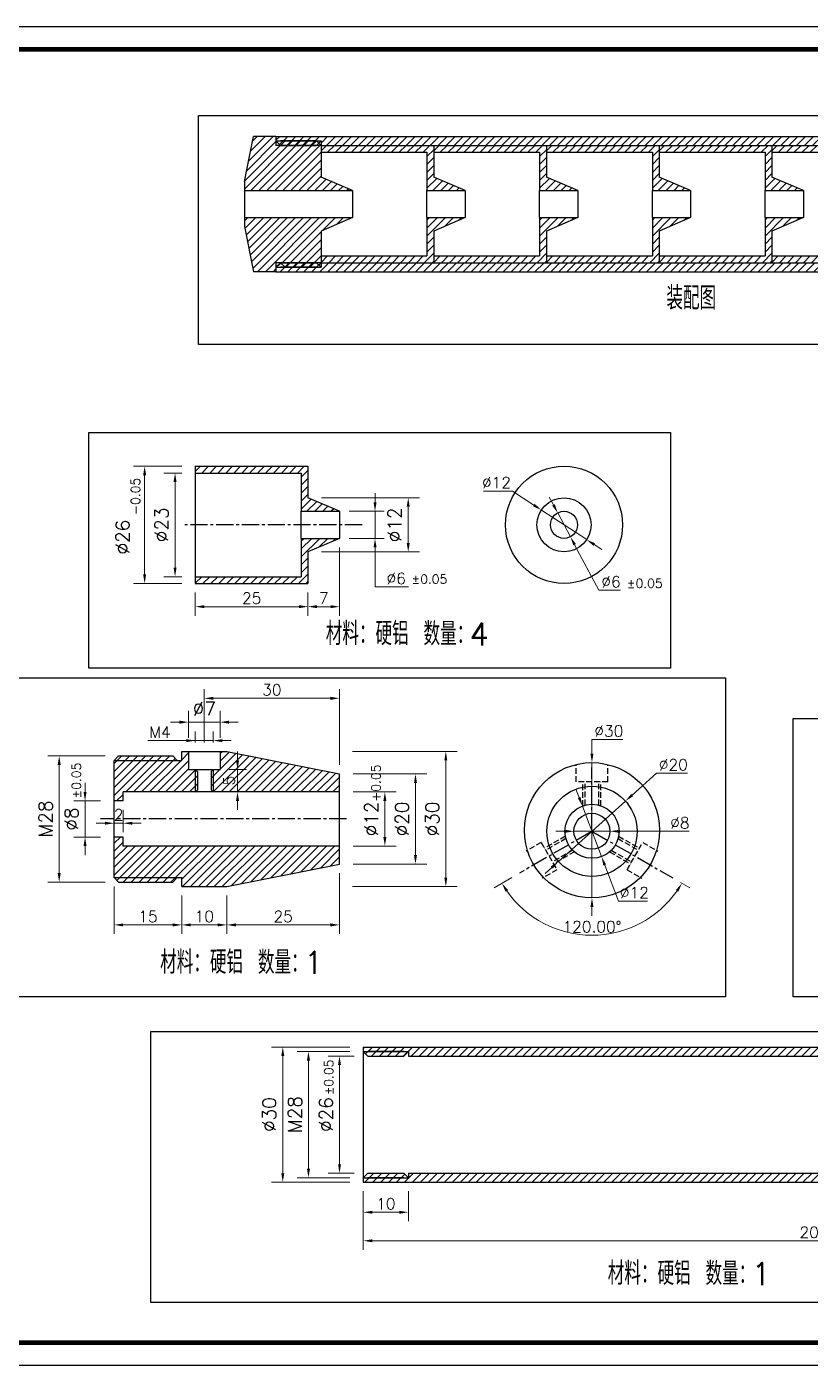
# Model space of a CAD drawing. Header units: millimetres. Extents: x 6728 to 8819, y -1283 to 914.
# Drawn here: x 8019.5 to 8193.4, y -505.6 to -208.6 of the extents above; entities that cross this region are included whole.
import ezdxf

# ---------------------------------------------------------------- set-up
doc = ezdxf.new("R2010")
doc.units = ezdxf.units.MM
doc.header["$LTSCALE"] = 1000
for name, pattern in [('CENTER2', [28.575, 19.05, -3.175, 3.175, -3.175]), ('DASH', [0.35, 0.25, -0.1]), ('DASHDOTX3', [508, 254, -127, 0, -127])]:
    doc.linetypes.add(name, pattern=pattern)
for name, color, linetype in [('PUB_TEXT', 7, 'Continuous'), ('PUB_TITLE', 7, 'Continuous'), ('中线', 1, 'DASHDOTX3')]:
    doc.layers.add(name, color=color, linetype=linetype)
doc.styles.get("Standard").update_dxf_attribs({"font": 'txt.shx', "bigfont": 'gbcbig.shx'})
doc.styles.add('样式 1', font='txt.shx', dxfattribs={"height": 5.5, "bigfont": 'gbcbig.shx'})
doc.dimstyles.new('DIMN1', dxfattribs={"dimscale": 0.01, "dimtxt": 300, "dimasz": 200, "dimexe": 250, "dimexo": 300, "dimgap": 150, "dimtad": 1, "dimtoh": 1, "dimdsep": 46, "dimtxsty": 'Standard', "dimcen": 2.5, "dimclrd": 256, "dimclre": 256, "dimazin": 0, "dimtfac": 1, "dimtix": 1, "dimtmove": 1, "dimatfit": 0, "dimfxl": 0, "dimtolj": 1, "dimlwd": 9, "dimlwe": 9, "dimarcsym": 0})
doc.dimstyles.new('ISO-25', dxfattribs={"dimtxt": 2.5, "dimasz": 2, "dimexe": 2, "dimexo": 2, "dimtad": 1, "dimtoh": 1, "dimdsep": 46, "dimtxsty": 'Standard', "dimcen": 2.5, "dimclrd": 256, "dimclre": 256, "dimazin": 0, "dimtfac": 1, "dimtix": 1, "dimtmove": 1, "dimatfit": 0, "dimfxl": 0, "dimtolj": 1, "dimlwd": 9, "dimlwe": 9, "dimarcsym": 0})
pattern_1 = [(45, (0, 0), (-0.88388348, 0.88388348), [])]

# ---------------------------------------------------------------- blocks, each defined once
blk = doc.blocks.new('*D693')
at = {"lineweight": 9}
for p, q in [((8032.48, -378.39), (8032.48, -376.39)), ((8035.93, -380.39), (8029.98, -380.39)), ((8032.48, -388.39), (8032.48, -380.39)), ((8035.93, -388.39), (8029.98, -388.39)), ((8032.48, -390.39), (8032.48, -392.39))]:
    blk.add_line(p, q, dxfattribs=at)
for points in [[(8032.14, -378.39), (8032.81, -378.39), (8032.48, -380.39)], [(8032.14, -390.39), (8032.81, -390.39), (8032.48, -388.39)]]:
    blk.add_solid(points)
at = {"layer": 'Defpoints', "color": 0}
for p in [(8032.48, -380.39), (8038.93, -380.39), (8038.93, -388.39)]:
    blk.add_point(p, dxfattribs=at)
at = {"color": 0, "insert": (8029.48, -384.39), "char_height": 3, "attachment_point": 5, "rotation": 90}
blk.add_mtext('\\A1;%%c8', dxfattribs=at)
blk = doc.blocks.new('*D694')
at = {"lineweight": 9}
for p, q in [((8091.93, -378.39), (8101.5, -378.39)), ((8099, -388.39), (8099, -380.39)), ((8091.93, -390.39), (8101.5, -390.39))]:
    blk.add_line(p, q, dxfattribs=at)
for points in [[(8098.66, -380.39), (8099.33, -380.39), (8099, -378.39)], [(8098.66, -388.39), (8099.33, -388.39), (8099, -390.39)]]:
    blk.add_solid(points)
at = {"layer": 'Defpoints', "color": 0}
for p in [(8088.93, -378.39), (8099, -378.39), (8088.93, -390.39)]:
    blk.add_point(p, dxfattribs=at)
at = {"color": 0, "insert": (8096, -384.39), "char_height": 3, "attachment_point": 5, "rotation": 90}
blk.add_mtext('\\A1;%%c12', dxfattribs=at)
blk = doc.blocks.new('*D695')
at = {"lineweight": 9}
for p, q in [((8055.43, -366.39), (8055.43, -360.4)), ((8062.43, -366.39), (8062.43, -360.4)), ((8053.43, -362.9), (8051.43, -362.9)), ((8055.43, -362.9), (8062.43, -362.9)), ((8064.43, -362.9), (8066.43, -362.9))]:
    blk.add_line(p, q, dxfattribs=at)
for points in [[(8053.43, -362.57), (8053.43, -363.24), (8055.43, -362.9)], [(8064.43, -362.57), (8064.43, -363.24), (8062.43, -362.9)]]:
    blk.add_solid(points)
at = {"layer": 'Defpoints', "color": 0}
for p in [(8062.43, -362.9), (8055.43, -369.39), (8062.43, -369.39)]:
    blk.add_point(p, dxfattribs=at)
at = {"color": 0, "insert": (8058.93, -359.9), "char_height": 3, "attachment_point": 5}
blk.add_mtext('\\A1;%%c7', dxfattribs=at)
blk = doc.blocks.new('*D699')
at = {"lineweight": 9}
for p, q in [((8091.82, -369.39), (8115.02, -369.39)), ((8112.52, -397.39), (8112.52, -371.39)), ((8091.82, -399.39), (8115.02, -399.39))]:
    blk.add_line(p, q, dxfattribs=at)
for points in [[(8112.19, -371.39), (8112.85, -371.39), (8112.52, -369.39)], [(8112.19, -397.39), (8112.85, -397.39), (8112.52, -399.39)]]:
    blk.add_solid(points)
at = {"layer": 'Defpoints', "color": 0}
for p in [(8088.82, -369.39), (8112.52, -369.39), (8088.82, -399.39)]:
    blk.add_point(p, dxfattribs=at)
at = {"color": 0, "insert": (8109.52, -384.39), "char_height": 3, "attachment_point": 5, "rotation": 90}
blk.add_mtext('\\A1;%%c30', dxfattribs=at)
blk = doc.blocks.new('*D700')
at = {"lineweight": 9}
for p, q in [((8036.93, -370.39), (8024.24, -370.39)), ((8026.74, -396.39), (8026.74, -372.39)), ((8036.93, -398.39), (8024.24, -398.39))]:
    blk.add_line(p, q, dxfattribs=at)
for points in [[(8026.4, -372.39), (8027.07, -372.39), (8026.74, -370.39)], [(8026.4, -396.39), (8027.07, -396.39), (8026.74, -398.39)]]:
    blk.add_solid(points)
at = {"layer": 'Defpoints', "color": 0}
for p in [(8026.74, -370.39), (8039.93, -370.39), (8039.93, -398.39)]:
    blk.add_point(p, dxfattribs=at)
at = {"color": 0, "insert": (8023.74, -384.39), "char_height": 3, "attachment_point": 5, "rotation": 90}
blk.add_mtext('\\A1;M28', dxfattribs=at)
blk = doc.blocks.new('*D701')
at = {"lineweight": 9}
for p, q in [((8091.93, -374.39), (8108.29, -374.39)), ((8105.79, -392.39), (8105.79, -376.39)), ((8091.93, -394.39), (8108.29, -394.39))]:
    blk.add_line(p, q, dxfattribs=at)
for points in [[(8105.45, -376.39), (8106.12, -376.39), (8105.79, -374.39)], [(8105.45, -392.39), (8106.12, -392.39), (8105.79, -394.39)]]:
    blk.add_solid(points)
at = {"layer": 'Defpoints', "color": 0}
for p in [(8088.93, -374.39), (8105.79, -374.39), (8088.93, -394.39)]:
    blk.add_point(p, dxfattribs=at)
at = {"color": 0, "insert": (8102.79, -384.39), "char_height": 3, "attachment_point": 5, "rotation": 90}
blk.add_mtext('\\A1;%%c20', dxfattribs=at)
blk = doc.blocks.new('*D704')
at = {"lineweight": 9}
for p, q in [((8091.21, -434.99), (8073.84, -434.99)), ((8076.34, -462.99), (8076.34, -436.99)), ((8091.21, -464.99), (8073.84, -464.99))]:
    blk.add_line(p, q, dxfattribs=at)
for points in [[(8076.01, -436.99), (8076.68, -436.99), (8076.34, -434.99)], [(8076.01, -462.99), (8076.68, -462.99), (8076.34, -464.99)]]:
    blk.add_solid(points)
at = {"layer": 'Defpoints', "color": 0}
for p in [(8076.34, -434.99), (8094.21, -434.99), (8094.21, -464.99)]:
    blk.add_point(p, dxfattribs=at)
at = {"color": 0, "insert": (8073.34, -449.99), "char_height": 3, "attachment_point": 5, "rotation": 90}
blk.add_mtext('\\A1;%%c30', dxfattribs=at)
blk = doc.blocks.new('*D705')
at = {"lineweight": 9}
for p, q in [((8091.21, -435.99), (8079.55, -435.99)), ((8082.05, -461.99), (8082.05, -437.99)), ((8091.21, -463.99), (8079.55, -463.99))]:
    blk.add_line(p, q, dxfattribs=at)
for points in [[(8081.71, -437.99), (8082.38, -437.99), (8082.05, -435.99)], [(8081.71, -461.99), (8082.38, -461.99), (8082.05, -463.99)]]:
    blk.add_solid(points)
at = {"layer": 'Defpoints', "color": 0}
for p in [(8082.05, -435.99), (8094.21, -435.99), (8094.21, -463.99)]:
    blk.add_point(p, dxfattribs=at)
at = {"color": 0, "insert": (8079.05, -449.99), "char_height": 3, "attachment_point": 5, "rotation": 90}
blk.add_mtext('\\A1;M28', dxfattribs=at)
blk = doc.blocks.new('*D706')
at = {"lineweight": 9}
for p, q in [((8092.21, -436.99), (8086.43, -436.99)), ((8088.93, -460.99), (8088.93, -438.99)), ((8092.21, -462.99), (8086.43, -462.99))]:
    blk.add_line(p, q, dxfattribs=at)
for points in [[(8088.6, -438.99), (8089.27, -438.99), (8088.93, -436.99)], [(8088.6, -460.99), (8089.27, -460.99), (8088.93, -462.99)]]:
    blk.add_solid(points)
at = {"layer": 'Defpoints', "color": 0}
for p in [(8088.93, -436.99), (8095.21, -436.99), (8095.21, -462.99)]:
    blk.add_point(p, dxfattribs=at)
at = {"color": 0, "insert": (8085.93, -449.99), "char_height": 3, "attachment_point": 5, "rotation": 90}
blk.add_mtext('\\A1;%%c26', dxfattribs=at)
blk = doc.blocks.new('*D707')
at = {"lineweight": 9}
for p, q in [((8084.94, -313.12), (8106.68, -313.12)), ((8104.18, -323.12), (8104.18, -315.12)), ((8084.94, -325.12), (8106.68, -325.12))]:
    blk.add_line(p, q, dxfattribs=at)
for points in [[(8103.84, -315.12), (8104.51, -315.12), (8104.18, -313.12)], [(8103.84, -323.12), (8104.51, -323.12), (8104.18, -325.12)]]:
    blk.add_solid(points)
at = {"layer": 'Defpoints', "color": 0}
for p in [(8081.94, -313.12), (8104.18, -313.12), (8081.94, -325.12)]:
    blk.add_point(p, dxfattribs=at)
at = {"color": 0, "insert": (8101.18, -319.12), "char_height": 3, "attachment_point": 5, "rotation": 90}
blk.add_mtext('\\A1;%%c12', dxfattribs=at)
blk = doc.blocks.new('*D708')
at = {"lineweight": 9}
for p, q in [((8053.94, -307.62), (8049.95, -307.62)), ((8052.45, -328.62), (8052.45, -309.62)), ((8053.94, -330.62), (8049.95, -330.62))]:
    blk.add_line(p, q, dxfattribs=at)
for points in [[(8052.11, -309.62), (8052.78, -309.62), (8052.45, -307.62)], [(8052.11, -328.62), (8052.78, -328.62), (8052.45, -330.62)]]:
    blk.add_solid(points)
at = {"layer": 'Defpoints', "color": 0}
for p in [(8052.45, -307.62), (8056.94, -307.62), (8056.94, -330.62)]:
    blk.add_point(p, dxfattribs=at)
at = {"color": 0, "insert": (8049.45, -319.12), "char_height": 3, "attachment_point": 5, "rotation": 90}
blk.add_mtext('\\A1;%%c23', dxfattribs=at)
blk = doc.blocks.new('*D709')
at = {"lineweight": 9}
for p, q in [((8053.94, -306.12), (8043.2, -306.12)), ((8045.7, -330.12), (8045.7, -308.12)), ((8053.94, -332.12), (8043.2, -332.12))]:
    blk.add_line(p, q, dxfattribs=at)
for points in [[(8045.36, -308.12), (8046.03, -308.12), (8045.7, -306.12)], [(8045.36, -330.12), (8046.03, -330.12), (8045.7, -332.12)]]:
    blk.add_solid(points)
at = {"layer": 'Defpoints', "color": 0}
for p in [(8045.7, -306.12), (8056.94, -306.12), (8056.94, -332.12)]:
    blk.add_point(p, dxfattribs=at)
at = {"color": 0, "insert": (8040.82, -323.18), "char_height": 3, "attachment_point": 5, "rotation": 90}
blk.add_mtext('\\A1; %%c26', dxfattribs=at)
blk = doc.blocks.new('*D133')
at = {"lineweight": 9}
for p, q in [((8038.93, -382.39), (8038.93, -387.33)), ((8040.93, -382.39), (8040.93, -387.33)), ((8036.93, -385.33), (8034.93, -385.33)), ((8040.93, -385.33), (8038.93, -385.33)), ((8042.93, -385.33), (8044.93, -385.33))]:
    blk.add_line(p, q, dxfattribs=at)
for points in [[(8036.93, -385), (8036.93, -385.66), (8038.93, -385.33)], [(8042.93, -385), (8042.93, -385.66), (8040.93, -385.33)]]:
    blk.add_solid(points)
at = {"layer": 'Defpoints', "color": 0}
for p in [(8038.93, -380.39), (8040.93, -380.39), (8038.93, -385.33)]:
    blk.add_point(p, dxfattribs=at)
at = {"color": 0, "insert": (8039.93, -383.46), "char_height": 2.5, "attachment_point": 5}
blk.add_mtext('\\A1;2', dxfattribs=at)
blk = doc.blocks.new('*D132')
at = {"lineweight": 9}
for p, q in [((8127.17, -397.38), (8123.24, -399.65)), ((8164.61, -398.47), (8166.65, -399.65))]:
    blk.add_line(p, q, dxfattribs=at)
blk.add_arc((8144.94, -387.12), 23.06, 214.9705, 325.0295, dxfattribs=at)
for points in [[(8125.76, -400.51), (8126.33, -400.16), (8124.97, -398.65)], [(8163.56, -400.16), (8164.12, -400.51), (8164.91, -398.65)]]:
    blk.add_solid(points)
at = {"layer": 'Defpoints', "color": 0}
for p in [(8144.74, -387.23), (8145.14, -387.23), (8128.9, -396.38), (8162.88, -397.47), (8137.05, -408.79)]:
    blk.add_point(p, dxfattribs=at)
at = {"color": 0, "insert": (8144.94, -408.3), "char_height": 2.5, "attachment_point": 5}
blk.add_mtext('\\A1;120.00°', dxfattribs=at)
blk = doc.blocks.new('*D130')
at = {"lineweight": 9}
for p, q in [((8138.94, -387.12), (8136.94, -387.11)), ((8140.94, -387.12), (8148.94, -387.12)), ((8161.74, -387.12), (8150.94, -387.12)), ((8166.53, -387.12), (8161.74, -387.12))]:
    blk.add_line(p, q, dxfattribs=at)
for points in [[(8138.94, -386.78), (8138.94, -387.45), (8140.94, -387.12)], [(8150.94, -386.79), (8150.94, -387.45), (8148.94, -387.12)]]:
    blk.add_solid(points)
at = {"layer": 'Defpoints', "color": 0}
for p in [(8140.94, -387.12), (8148.94, -387.12)]:
    blk.add_point(p, dxfattribs=at)
at = {"color": 0, "insert": (8164.45, -385.25), "char_height": 2.5, "attachment_point": 5}
blk.add_mtext('\\A1;∅8', dxfattribs=at)
blk = doc.blocks.new('*D129')
at = {"lineweight": 9}
for p, q in [((8142.11, -379.63), (8141.4, -377.76)), ((8142.82, -381.51), (8147.07, -392.73)), ((8150.81, -402.62), (8147.77, -394.6)), ((8157.27, -402.62), (8150.81, -402.62))]:
    blk.add_line(p, q, dxfattribs=at)
for points in [[(8142.42, -379.52), (8141.8, -379.75), (8142.82, -381.51)], [(8148.08, -394.48), (8147.46, -394.72), (8147.07, -392.73)]]:
    blk.add_solid(points)
at = {"layer": 'Defpoints', "color": 0}
for p in [(8142.82, -381.51), (8147.07, -392.73)]:
    blk.add_point(p, dxfattribs=at)
at = {"color": 0, "insert": (8154.35, -400.74), "char_height": 2.5, "attachment_point": 5}
blk.add_mtext('\\A1;∅12', dxfattribs=at)
blk = doc.blocks.new('*D128')
at = {"lineweight": 9}
for p, q in [((8066.31, -371.39), (8066.31, -369.39)), ((8064.43, -373.39), (8068.31, -373.39)), ((8066.31, -373.39), (8066.31, -378.39)), ((8064.43, -378.39), (8068.31, -378.39)), ((8066.31, -380.39), (8066.31, -382.39))]:
    blk.add_line(p, q, dxfattribs=at)
for points in [[(8065.97, -371.39), (8066.64, -371.39), (8066.31, -373.39)], [(8065.97, -380.39), (8066.64, -380.39), (8066.31, -378.39)]]:
    blk.add_solid(points)
at = {"layer": 'Defpoints', "color": 0}
for p in [(8062.43, -373.39), (8062.43, -378.39), (8066.31, -378.39)]:
    blk.add_point(p, dxfattribs=at)
at = {"color": 0, "insert": (8064.43, -375.89), "char_height": 2.5, "attachment_point": 5, "rotation": 90}
blk.add_mtext('\\A1;5', dxfattribs=at)
blk = doc.blocks.new('*D127')
at = {"lineweight": 9}
for p, q in [((8056.93, -367.39), (8056.93, -364.99)), ((8060.93, -367.39), (8060.93, -364.99)), ((8046.4, -366.99), (8056.93, -366.99)), ((8054.93, -366.99), (8052.93, -366.99)), ((8056.93, -366.99), (8060.93, -366.99)), ((8056.93, -366.99), (8060.93, -366.99)), ((8062.93, -366.99), (8064.93, -366.99))]:
    blk.add_line(p, q, dxfattribs=at)
for points in [[(8054.93, -366.66), (8054.93, -367.33), (8056.93, -366.99)], [(8062.93, -366.66), (8062.93, -367.33), (8060.93, -366.99)]]:
    blk.add_solid(points)
at = {"layer": 'Defpoints', "color": 0}
for p in [(8060.93, -366.99), (8056.93, -369.39), (8060.93, -369.39)]:
    blk.add_point(p, dxfattribs=at)
at = {"color": 0, "insert": (8049.11, -365.12), "char_height": 2.5, "attachment_point": 5}
blk.add_mtext('\\A1;M4', dxfattribs=at)
blk = doc.blocks.new('*D126')
at = {"lineweight": 9}
for p, q in [((8058.93, -367.39), (8058.93, -355.61)), ((8088.93, -372.39), (8088.93, -355.61)), ((8086.93, -357.61), (8060.93, -357.61))]:
    blk.add_line(p, q, dxfattribs=at)
for points in [[(8060.93, -357.28), (8060.93, -357.95), (8058.93, -357.61)], [(8086.93, -357.28), (8086.93, -357.95), (8088.93, -357.61)]]:
    blk.add_solid(points)
at = {"layer": 'Defpoints', "color": 0}
for p in [(8058.93, -357.61), (8058.93, -369.39), (8088.93, -374.39)]:
    blk.add_point(p, dxfattribs=at)
at = {"color": 0, "insert": (8073.93, -355.74), "char_height": 2.5, "attachment_point": 5}
blk.add_mtext('\\A1;30', dxfattribs=at)
blk = doc.blocks.new('*D91')
at = {"lineweight": 9}
for p, q in [((8053.93, -401.39), (8053.93, -409.89)), ((8063.93, -401.39), (8063.93, -409.89)), ((8061.93, -407.89), (8055.93, -407.89))]:
    blk.add_line(p, q, dxfattribs=at)
for points in [[(8055.93, -407.56), (8055.93, -408.23), (8053.93, -407.89)], [(8061.93, -407.56), (8061.93, -408.23), (8063.93, -407.89)]]:
    blk.add_solid(points)
at = {"layer": 'Defpoints', "color": 0}
for p in [(8053.93, -399.39), (8063.93, -399.39), (8053.93, -407.89)]:
    blk.add_point(p, dxfattribs=at)
at = {"color": 0, "insert": (8058.93, -406.02), "char_height": 2.5, "attachment_point": 5}
blk.add_mtext('\\A1;10', dxfattribs=at)
blk = doc.blocks.new('*D92')
at = {"lineweight": 9}
for p, q in [((8038.93, -399.39), (8038.93, -409.89)), ((8053.93, -401.39), (8053.93, -409.89)), ((8051.93, -407.89), (8040.93, -407.89))]:
    blk.add_line(p, q, dxfattribs=at)
for points in [[(8040.93, -407.56), (8040.93, -408.23), (8038.93, -407.89)], [(8051.93, -407.56), (8051.93, -408.23), (8053.93, -407.89)]]:
    blk.add_solid(points)
at = {"layer": 'Defpoints', "color": 0}
for p in [(8038.93, -397.39), (8053.93, -399.39), (8038.93, -407.89)]:
    blk.add_point(p, dxfattribs=at)
at = {"color": 0, "insert": (8046.43, -406.02), "char_height": 2.5, "attachment_point": 5}
blk.add_mtext('\\A1;15', dxfattribs=at)
blk = doc.blocks.new('*D93')
at = {"lineweight": 9}
for p, q in [((8088.93, -396.39), (8088.93, -409.89)), ((8063.93, -403.39), (8063.93, -409.89)), ((8065.93, -407.89), (8086.93, -407.89))]:
    blk.add_line(p, q, dxfattribs=at)
for points in [[(8065.93, -407.56), (8065.93, -408.23), (8063.93, -407.89)], [(8086.93, -407.56), (8086.93, -408.23), (8088.93, -407.89)]]:
    blk.add_solid(points)
at = {"layer": 'Defpoints', "color": 0}
for p in [(8088.93, -394.39), (8063.93, -401.39), (8088.93, -407.89)]:
    blk.add_point(p, dxfattribs=at)
at = {"color": 0, "insert": (8076.43, -406.02), "char_height": 2.5, "attachment_point": 5}
blk.add_mtext('\\A1;25', dxfattribs=at)
blk = doc.blocks.new('*D94')
at = {"lineweight": 9}
for p, q in [((8094.21, -466.99), (8094.21, -479.98)), ((8294.21, -466.99), (8294.21, -479.98)), ((8096.21, -477.98), (8292.21, -477.98))]:
    blk.add_line(p, q, dxfattribs=at)
for points in [[(8096.21, -477.65), (8096.21, -478.32), (8094.21, -477.98)], [(8292.21, -477.65), (8292.21, -478.32), (8294.21, -477.98)]]:
    blk.add_solid(points)
at = {"layer": 'Defpoints', "color": 0}
for p in [(8094.21, -464.99), (8294.21, -464.99), (8294.21, -477.98)]:
    blk.add_point(p, dxfattribs=at)
at = {"color": 0, "insert": (8194.21, -476.11), "char_height": 2.5, "attachment_point": 5}
blk.add_mtext('\\A1;200', dxfattribs=at)
blk = doc.blocks.new('*D96')
at = {"lineweight": 9}
for p, q in [((8094.21, -466.99), (8094.21, -473.66)), ((8104.21, -466.99), (8104.21, -473.66)), ((8096.21, -471.66), (8102.21, -471.66))]:
    blk.add_line(p, q, dxfattribs=at)
for points in [[(8096.21, -471.32), (8096.21, -471.99), (8094.21, -471.66)], [(8102.21, -471.32), (8102.21, -471.99), (8104.21, -471.66)]]:
    blk.add_solid(points)
at = {"layer": 'Defpoints', "color": 0}
for p in [(8094.21, -464.99), (8104.21, -464.99), (8104.21, -471.66)]:
    blk.add_point(p, dxfattribs=at)
at = {"color": 0, "insert": (8099.21, -469.78), "char_height": 2.5, "attachment_point": 5}
blk.add_mtext('\\A1;10', dxfattribs=at)
blk = doc.blocks.new('*D104')
at = {"lineweight": 9}
for p, q in [((8159.24, -374.24), (8153.86, -379.08)), ((8166.11, -374.24), (8159.24, -374.24)), ((8137.51, -393.81), (8152.37, -380.42)), ((8136.03, -395.15), (8134.54, -396.49))]:
    blk.add_line(p, q, dxfattribs=at)
for points in [[(8153.63, -378.84), (8154.08, -379.33), (8152.37, -380.42)], [(8135.8, -394.9), (8136.25, -395.4), (8137.51, -393.81)]]:
    blk.add_solid(points)
at = {"layer": 'Defpoints', "color": 0}
for p in [(8152.37, -380.42), (8137.51, -393.81)]:
    blk.add_point(p, dxfattribs=at)
at = {"color": 0, "insert": (8162.99, -372.36), "char_height": 2.5, "attachment_point": 5}
blk.add_mtext('\\A1;∅20', dxfattribs=at)
blk = doc.blocks.new('*D105')
at = {"lineweight": 9}
for p, q in [((8151.82, -366.74), (8144.94, -366.74)), ((8144.94, -366.74), (8144.94, -369.89)), ((8144.94, -401.89), (8144.94, -371.89)), ((8144.94, -403.89), (8144.94, -405.89))]:
    blk.add_line(p, q, dxfattribs=at)
for points in [[(8144.61, -369.89), (8145.28, -369.89), (8144.94, -371.89)], [(8144.61, -403.89), (8145.28, -403.89), (8144.94, -401.89)]]:
    blk.add_solid(points)
at = {"layer": 'Defpoints', "color": 0}
for p in [(8144.94, -371.89), (8144.94, -401.89)]:
    blk.add_point(p, dxfattribs=at)
at = {"color": 0, "insert": (8148.69, -364.87), "char_height": 2.5, "attachment_point": 5}
blk.add_mtext('\\A1;∅30', dxfattribs=at)
blk = doc.blocks.new('*D98')
at = {"lineweight": 9}
for p, q in [((8056.94, -334.12), (8056.94, -339.28)), ((8081.94, -334.12), (8081.94, -339.28)), ((8058.94, -337.28), (8079.94, -337.28))]:
    blk.add_line(p, q, dxfattribs=at)
for points in [[(8058.94, -336.94), (8058.94, -337.61), (8056.94, -337.28)], [(8079.94, -336.94), (8079.94, -337.61), (8081.94, -337.28)]]:
    blk.add_solid(points)
at = {"layer": 'Defpoints', "color": 0}
for p in [(8056.94, -332.12), (8081.94, -332.12), (8081.94, -337.28)]:
    blk.add_point(p, dxfattribs=at)
at = {"color": 0, "insert": (8069.44, -335.4), "char_height": 2.5, "attachment_point": 5}
blk.add_mtext('\\A1;25', dxfattribs=at)
blk = doc.blocks.new('*D99')
at = {"lineweight": 9}
for p, q in [((8088.94, -324.12), (8088.94, -339.28)), ((8081.94, -334.12), (8081.94, -339.28)), ((8083.94, -337.28), (8086.94, -337.28))]:
    blk.add_line(p, q, dxfattribs=at)
for points in [[(8083.94, -336.94), (8083.94, -337.61), (8081.94, -337.28)], [(8086.94, -336.94), (8086.94, -337.61), (8088.94, -337.28)]]:
    blk.add_solid(points)
at = {"layer": 'Defpoints', "color": 0}
for p in [(8088.94, -322.12), (8081.94, -332.12), (8088.94, -337.28)]:
    blk.add_point(p, dxfattribs=at)
at = {"color": 0, "insert": (8085.44, -335.4), "char_height": 2.5, "attachment_point": 5}
blk.add_mtext('\\A1;7', dxfattribs=at)
blk = doc.blocks.new('*D100')
at = {"lineweight": 9}
for p, q in [((8096.81, -314.12), (8096.81, -312.12)), ((8091.08, -316.12), (8098.81, -316.12)), ((8096.81, -322.12), (8096.81, -316.12)), ((8091.08, -322.12), (8098.81, -322.12)), ((8096.81, -324.12), (8096.81, -326.12)), ((8096.81, -332.88), (8096.81, -326.12)), ((8104.23, -332.88), (8096.81, -332.88))]:
    blk.add_line(p, q, dxfattribs=at)
for points in [[(8096.48, -314.12), (8097.15, -314.12), (8096.81, -316.12)], [(8096.48, -324.12), (8097.15, -324.12), (8096.81, -322.12)]]:
    blk.add_solid(points)
at = {"layer": 'Defpoints', "color": 0}
for p in [(8089.08, -316.12), (8096.81, -316.12), (8089.08, -322.12)]:
    blk.add_point(p, dxfattribs=at)
at = {"color": 0, "insert": (8101.52, -331.01), "char_height": 2.5, "attachment_point": 5}
blk.add_mtext('\\A1;%%c6', dxfattribs=at)
blk = doc.blocks.new('*D106')
at = {"lineweight": 9}
for p, q in [((8136.4, -314.7), (8135.46, -312.94)), ((8137.34, -316.47), (8140.16, -321.77)), ((8146.46, -333.63), (8141.09, -323.53)), ((8151.25, -333.63), (8146.46, -333.63))]:
    blk.add_line(p, q, dxfattribs=at)
for points in [[(8136.7, -314.55), (8136.11, -314.86), (8137.34, -316.47)], [(8141.39, -323.38), (8140.8, -323.69), (8140.16, -321.77)]]:
    blk.add_solid(points)
at = {"layer": 'Defpoints', "color": 0}
for p in [(8137.34, -316.47), (8140.16, -321.77)]:
    blk.add_point(p, dxfattribs=at)
at = {"color": 0, "insert": (8149.17, -331.75), "char_height": 2.5, "attachment_point": 5}
blk.add_mtext('\\A1;∅6', dxfattribs=at)
blk = doc.blocks.new('*D107')
at = {"lineweight": 9}
for p, q in [((8120.85, -311.64), (8127.31, -311.64)), ((8127.31, -311.64), (8132.05, -314.74)), ((8143.77, -322.4), (8133.73, -315.83)), ((8145.44, -323.5), (8147.12, -324.59))]:
    blk.add_line(p, q, dxfattribs=at)
for points in [[(8132.23, -314.46), (8131.87, -315.02), (8133.73, -315.83)], [(8145.63, -323.22), (8145.26, -323.78), (8143.77, -322.4)]]:
    blk.add_solid(points)
at = {"layer": 'Defpoints', "color": 0}
for p in [(8133.73, -315.83), (8143.77, -322.4)]:
    blk.add_point(p, dxfattribs=at)
at = {"color": 0, "insert": (8123.76, -309.76), "char_height": 2.5, "attachment_point": 5}
blk.add_mtext('\\A1;∅12', dxfattribs=at)
blk = doc.blocks.new('外壳')
h = blk.add_hatch()
h.set_pattern_fill('ANSI31', color=256, scale=10, style=0)
h.set_pattern_definition(pattern_1)
h.paths.add_polyline_path([(8110.7, -436.99), (8110.7, -435.99), (8125.7, -435.99), (8125.7, -434.99), (7925.7, -434.99), (7925.7, -435.99), (7935.7, -435.99), (7935.7, -436.99), (7955.7, -436.99)])
h.paths.add_polyline_path([(7935.7, -462.99), (7935.7, -463.99), (7925.7, -463.99), (7925.7, -464.99), (8125.7, -464.99), (8125.7, -463.99), (8110.7, -463.99), (8110.7, -462.99)])
h.paths.add_polyline_path([(7935.7, -463.99), (7934.7, -462.99), (7926.7, -462.99), (7925.7, -463.99)], flags=17)
h.paths.add_polyline_path([(7934.7, -436.99), (7935.7, -435.99), (7925.7, -435.99), (7926.7, -436.99)])
h.paths.add_polyline_path([(8110.7, -435.99), (8111.7, -436.99), (8124.7, -436.99), (8125.7, -435.99)])
h.paths.add_polyline_path([(8125.7, -463.99), (8124.7, -462.99), (8111.7, -462.99), (8110.7, -463.99)], flags=17)
for p, q in [((7925.7, -434.99), (8125.7, -434.99)), ((7925.7, -434.99), (7925.7, -464.99)), ((7925.7, -435.99), (7926.7, -436.99)), ((7925.7, -435.99), (7935.7, -435.99)), ((7934.7, -435.99), (7926.7, -435.99)), ((7935.7, -435.99), (7934.7, -436.99)), ((7935.7, -435.99), (7935.7, -436.99)), ((8110.7, -435.99), (8111.7, -436.99)), ((8110.7, -435.99), (8125.7, -435.99)), ((8110.7, -435.99), (8110.7, -436.99)), ((8111.7, -435.99), (8124.7, -435.99)), ((8125.7, -435.99), (8124.7, -436.99)), ((8125.7, -434.99), (8125.7, -464.99)), ((7926.7, -436.99), (7934.7, -436.99)), ((7935.7, -436.99), (7955.7, -436.99)), ((7935.7, -436.99), (8110.7, -436.99)), ((8111.7, -436.99), (8124.7, -436.99)), ((7925.7, -463.99), (7926.7, -462.99)), ((7926.7, -462.99), (7934.7, -462.99)), ((7935.7, -463.99), (7934.7, -462.99)), ((7935.7, -462.99), (7955.7, -462.99)), ((7935.7, -462.99), (7935.7, -463.99)), ((7935.7, -462.99), (8110.7, -462.99)), ((8110.7, -462.99), (8110.7, -463.99)), ((8110.7, -463.99), (8111.7, -462.99)), ((8111.7, -462.99), (8124.7, -462.99)), ((8125.7, -463.99), (8124.7, -462.99)), ((7925.7, -463.99), (7935.7, -463.99)), ((7925.7, -464.99), (8125.7, -464.99)), ((7934.7, -463.99), (7926.7, -463.99)), ((8110.7, -463.99), (8125.7, -463.99)), ((8111.7, -463.99), (8124.7, -463.99))]:
    blk.add_line(p, q)

msp = doc.modelspace()

# ---------------------------------------------------------------- hatches: boundary and pattern name
h = msp.add_hatch()
h.set_pattern_fill('ANSI31', color=256, scale=10, style=0)
h.set_pattern_definition([(45, (-22.4839, 0.0793), (-0.88388348, 0.88388348), [])])
h.paths.add_polyline_path([(8091.84, -244.944), (8084.84, -241.944), (8084.84, -234.944), (8074.84, -234.944), (8074.84, -232.944), (8069.84, -232.944), (8067.84, -242.944), (8067.84, -244.944)])
h.paths.add_polyline_path([(8084.84, -260.944), (8084.84, -253.944), (8091.84, -250.944), (8067.84, -250.944), (8067.84, -252.944), (8069.84, -262.944), (8074.84, -262.944), (8074.84, -260.944)])
h.paths.add_polyline_path([(8075.84, -260.944), (8076.84, -261.944), (8083.84, -261.944), (8084.84, -260.944)], flags=16)
h.paths.add_polyline_path([(8084.84, -234.944), (8083.84, -233.944), (8076.84, -233.944), (8075.84, -234.944)], flags=17)
h = msp.add_hatch()
h.set_pattern_fill('ANSI31', color=256, scale=10, style=0)
h.set_pattern_definition([(45, (149.1394, 202.0498), (-0.88388348, 0.88388348), [])])
h.paths.add_polyline_path([(8259.84, -234.944), (8259.84, -233.944), (8274.84, -233.944), (8274.84, -232.944), (8074.84, -232.944), (8074.84, -233.944), (8084.84, -233.944), (8084.84, -234.944), (8104.84, -234.944)])
h.paths.add_polyline_path([(8084.84, -260.944), (8084.84, -261.944), (8074.84, -261.944), (8074.84, -262.944), (8274.84, -262.944), (8274.84, -261.944), (8259.84, -261.944), (8259.84, -260.944)])
h.paths.add_polyline_path([(8084.84, -261.944), (8083.84, -260.944), (8075.84, -260.944), (8074.84, -261.944)], flags=17)
h.paths.add_polyline_path([(8083.84, -234.944), (8084.84, -233.944), (8074.84, -233.944), (8075.84, -234.944)])
h.paths.add_polyline_path([(8259.84, -233.944), (8260.84, -234.944), (8273.84, -234.944), (8274.84, -233.944)])
h.paths.add_polyline_path([(8274.84, -261.944), (8273.84, -260.944), (8260.84, -260.944), (8259.84, -261.944)], flags=17)
h = msp.add_hatch()
h.set_pattern_fill('ANSI31', color=256, scale=10, style=0)
h.set_pattern_definition([(45, (-853.2814, 71.174), (-0.88388348, 0.88388348), [])])
h.paths.add_polyline_path([(8109.84, -241.944), (8109.84, -234.944), (8084.84, -234.944), (8084.84, -236.444), (8108.34, -236.444), (8108.34, -244.944), (8116.84, -244.944)])
h.paths.add_polyline_path([(8109.84, -253.944), (8116.84, -250.944), (8108.34, -250.944), (8108.34, -259.444), (8084.84, -259.444), (8084.84, -260.944), (8109.84, -260.944)])
h = msp.add_hatch()
h.set_pattern_fill('ANSI31', color=256, scale=10, style=0)
h.set_pattern_definition([(45, (-828.2814, 71.174), (-0.88388348, 0.88388348), [])])
h.paths.add_polyline_path([(8134.84, -241.944), (8134.84, -234.944), (8109.84, -234.944), (8109.84, -236.444), (8133.34, -236.444), (8133.34, -244.944), (8141.84, -244.944)])
h.paths.add_polyline_path([(8134.84, -253.944), (8141.84, -250.944), (8133.34, -250.944), (8133.34, -259.444), (8109.84, -259.444), (8109.84, -260.944), (8134.84, -260.944)])
h = msp.add_hatch()
h.set_pattern_fill('ANSI31', color=256, scale=10, style=0)
h.set_pattern_definition([(45, (-803.2814, 71.174), (-0.88388348, 0.88388348), [])])
h.paths.add_polyline_path([(8159.84, -241.944), (8159.84, -234.944), (8134.84, -234.944), (8134.84, -236.444), (8158.34, -236.444), (8158.34, -244.944), (8166.84, -244.944)])
h.paths.add_polyline_path([(8159.84, -253.944), (8166.84, -250.944), (8158.34, -250.944), (8158.34, -259.444), (8134.84, -259.444), (8134.84, -260.944), (8159.84, -260.944)])
h = msp.add_hatch()
h.set_pattern_fill('ANSI31', color=256, scale=10, style=0)
h.set_pattern_definition([(45, (-778.2814, 71.174), (-0.88388348, 0.88388348), [])])
h.paths.add_polyline_path([(8184.84, -241.944), (8184.84, -234.944), (8159.84, -234.944), (8159.84, -236.444), (8183.34, -236.444), (8183.34, -244.944), (8191.84, -244.944)])
h.paths.add_polyline_path([(8184.84, -253.944), (8191.84, -250.944), (8183.34, -250.944), (8183.34, -259.444), (8159.84, -259.444), (8159.84, -260.944), (8184.84, -260.944)])
h = msp.add_hatch()
h.set_pattern_fill('ANSI31', color=256, scale=10, style=0)
h.set_pattern_definition([(45, (155.45, 140.2042), (-0.88388348, 0.88388348), [])])
h.paths.add_polyline_path([(8259.84, -236.444), (8259.84, -234.944), (8184.84, -234.944), (8184.84, -236.444)])
h.paths.add_polyline_path([(8259.84, -260.944), (8259.84, -259.444), (8184.84, -259.444), (8184.84, -260.944)])
h = msp.add_hatch()
h.set_pattern_fill('ANSI31', color=256, scale=10, style=0)
h.set_pattern_definition([(45, (-881.1854, 1e-13), (-0.88388348, 0.88388348), [])])
h.paths.add_polyline_path([(8081.936, -313.118), (8081.936, -306.118), (8056.936, -306.118), (8056.936, -307.618), (8080.436, -307.618), (8080.436, -316.118), (8088.936, -316.118)])
h.paths.add_polyline_path([(8081.936, -325.118), (8088.936, -322.118), (8080.436, -322.118), (8080.436, -330.618), (8056.936, -330.618), (8056.936, -332.118), (8081.936, -332.118)])
h = msp.add_hatch()
h.set_pattern_fill('ANSI31', color=256, scale=10, style=0)
h.set_pattern_definition(pattern_1)
h.paths.add_polyline_path([(8088.934, -378.386), (8088.934, -374.386), (8063.933, -369.386), (8062.433, -369.386), (8062.433, -373.386), (8060.933, -373.386), (8060.933, -378.386)])
h.paths.add_polyline_path([(8056.933, -378.386), (8056.933, -373.386), (8055.433, -373.386), (8055.433, -369.386), (8053.933, -369.386), (8053.933, -371.386), (8038.933, -371.386), (8038.933, -380.386), (8040.933, -380.386), (8040.933, -378.386)])
h.paths.add_polyline_path([(8053.933, -397.386), (8053.933, -399.386), (8063.933, -399.386), (8088.934, -394.386), (8088.934, -390.386), (8040.933, -390.386), (8040.933, -388.386), (8038.933, -388.386), (8038.933, -397.386)])
h.paths.add_polyline_path([(8052.933, -397.386), (8038.933, -397.386), (8039.933, -398.386), (8051.933, -398.386)], flags=17)
h.paths.add_polyline_path([(8039.933, -370.386), (8038.933, -371.386), (8052.933, -371.386), (8051.933, -370.386)], flags=17)
h.paths.add_polyline_path([(8057.433, -373.886), (8056.933, -373.386), (8056.933, -378.386), (8057.433, -377.886)])
h.paths.add_polyline_path([(8060.933, -373.386), (8060.433, -373.886), (8060.433, -377.886), (8060.933, -378.386)])
h.paths.add_polyline_path([(8062.558, -377.344), (8062.558, -374.428), (8066.308, -374.428), (8066.308, -377.344)], flags=24)

# ---------------------------------------------------------------- linework, layer by layer
for p, q in [((8067.84, -242.944), (8069.84, -232.944)), ((8074.84, -232.944), (8069.84, -232.944)), ((8074.84, -232.944), (8274.84, -232.944)), ((8074.84, -232.944), (8074.84, -234.944)), ((8074.84, -232.944), (8074.84, -234.944)), ((8074.84, -233.944), (8075.84, -234.944)), ((8074.84, -233.944), (8084.84, -233.944)), ((8083.84, -233.944), (8075.84, -233.944)), ((8075.84, -234.944), (8076.84, -233.944)), ((8083.84, -233.944), (8076.84, -233.944)), ((8084.84, -233.944), (8083.84, -234.944)), ((8084.84, -234.944), (8083.84, -233.944)), ((8084.84, -233.944), (8084.84, -234.944)), ((8084.84, -234.944), (8074.84, -234.944)), ((8075.84, -234.944), (8083.84, -234.944)), ((8084.84, -234.944), (8259.84, -234.944)), ((8084.84, -234.944), (8084.84, -241.944)), ((8084.84, -234.944), (8084.84, -241.944)), ((8084.84, -234.944), (8084.84, -241.944)), ((8084.84, -234.944), (8109.84, -234.944)), ((8084.84, -236.444), (8108.34, -236.444)), ((8104.84, -234.944), (8134.84, -234.944)), ((8108.34, -236.444), (8108.34, -244.944)), ((8109.84, -234.944), (8109.84, -241.944)), ((8109.84, -234.944), (8109.84, -241.944)), ((8109.84, -234.944), (8134.84, -234.944)), ((8109.84, -236.444), (8133.34, -236.444)), ((8133.34, -236.444), (8133.34, -244.944)), ((8134.84, -234.944), (8154.84, -234.944)), ((8134.84, -234.944), (8134.84, -241.944)), ((8134.84, -234.944), (8134.84, -241.944)), ((8134.84, -234.944), (8159.84, -234.944)), ((8134.84, -236.444), (8158.34, -236.444)), ((8154.84, -234.944), (8184.84, -234.944)), ((8158.34, -236.444), (8158.34, -244.944)), ((8159.84, -234.944), (8159.84, -241.944)), ((8159.84, -234.944), (8159.84, -241.944)), ((8159.84, -234.944), (8184.84, -234.944)), ((8159.84, -236.444), (8183.34, -236.444)), ((8183.34, -236.444), (8183.34, -244.944)), ((8184.84, -234.944), (8259.84, -234.944)), ((8184.84, -234.944), (8184.84, -241.944)), ((8184.84, -236.444), (8259.84, -236.444)), ((8067.84, -242.944), (8067.84, -252.944)), ((8091.84, -244.944), (8084.84, -241.944)), ((8116.84, -244.944), (8109.84, -241.944)), ((8141.84, -244.944), (8134.84, -241.944)), ((8166.84, -244.944), (8159.84, -241.944)), ((8191.84, -244.944), (8184.84, -241.944)), ((8067.84, -244.944), (8091.84, -244.944)), ((8091.84, -244.944), (8091.84, -250.944)), ((8108.34, -250.944), (8108.34, -244.944)), ((8108.34, -244.944), (8116.84, -244.944)), ((8116.84, -244.944), (8116.84, -250.944)), ((8133.34, -250.944), (8133.34, -244.944)), ((8133.34, -244.944), (8141.84, -244.944)), ((8141.84, -244.944), (8141.84, -250.944)), ((8158.34, -250.944), (8158.34, -244.944)), ((8158.34, -244.944), (8166.84, -244.944)), ((8166.84, -244.944), (8166.84, -250.944)), ((8183.34, -250.944), (8183.34, -244.944)), ((8183.34, -244.944), (8191.84, -244.944)), ((8191.84, -244.944), (8191.84, -250.944)), ((8067.84, -250.944), (8091.84, -250.944)), ((8091.84, -250.944), (8084.84, -253.944)), ((8108.34, -250.944), (8108.34, -259.444)), ((8108.34, -250.944), (8116.84, -250.944)), ((8116.84, -250.944), (8109.84, -253.944)), ((8133.34, -250.944), (8133.34, -259.444)), ((8133.34, -250.944), (8141.84, -250.944)), ((8141.84, -250.944), (8134.84, -253.944)), ((8158.34, -250.944), (8158.34, -259.444)), ((8158.34, -250.944), (8166.84, -250.944)), ((8166.84, -250.944), (8159.84, -253.944)), ((8183.34, -250.944), (8183.34, -259.444)), ((8183.34, -250.944), (8191.84, -250.944)), ((8191.84, -250.944), (8184.84, -253.944)), ((8067.84, -252.944), (8069.84, -262.944)), ((8084.84, -253.944), (8084.84, -260.944)), ((8084.84, -253.944), (8084.84, -260.944)), ((8084.84, -253.944), (8084.84, -260.944)), ((8109.84, -253.944), (8109.84, -260.944)), ((8109.84, -253.944), (8109.84, -260.944)), ((8134.84, -253.944), (8134.84, -260.944)), ((8134.84, -253.944), (8134.84, -260.944)), ((8159.84, -253.944), (8159.84, -260.944)), ((8159.84, -253.944), (8159.84, -260.944)), ((8184.84, -253.944), (8184.84, -260.944)), ((8074.84, -260.944), (8074.84, -262.944)), ((8074.84, -261.944), (8075.84, -260.944)), ((8074.84, -260.944), (8074.84, -262.944)), ((8084.84, -260.944), (8074.84, -260.944)), ((8075.84, -260.944), (8083.84, -260.944)), ((8075.84, -260.944), (8076.84, -261.944)), ((8084.84, -261.944), (8083.84, -260.944)), ((8084.84, -260.944), (8083.84, -261.944)), ((8084.84, -259.444), (8108.34, -259.444)), ((8084.84, -260.944), (8084.84, -261.944)), ((8084.84, -260.944), (8259.84, -260.944)), ((8084.84, -260.944), (8109.84, -260.944)), ((8104.84, -260.944), (8134.84, -260.944)), ((8109.84, -259.444), (8133.34, -259.444)), ((8109.84, -260.944), (8134.84, -260.944)), ((8134.84, -259.444), (8158.34, -259.444)), ((8134.84, -260.944), (8154.84, -260.944)), ((8134.84, -260.944), (8159.84, -260.944)), ((8154.84, -260.944), (8184.84, -260.944)), ((8159.84, -259.444), (8183.34, -259.444)), ((8159.84, -260.944), (8184.84, -260.944)), ((8184.84, -259.444), (8259.84, -259.444)), ((8184.84, -260.944), (8259.84, -260.944)), ((8074.84, -262.944), (8069.84, -262.944)), ((8074.84, -261.944), (8084.84, -261.944)), ((8074.84, -262.944), (8274.84, -262.944)), ((8083.84, -261.944), (8075.84, -261.944)), ((8083.84, -261.944), (8076.84, -261.944)), ((8056.936, -306.118), (8056.936, -332.118)), ((8056.936, -306.118), (8081.936, -306.118)), ((8056.936, -307.618), (8080.436, -307.618)), ((8080.436, -307.618), (8080.436, -316.118)), ((8081.936, -306.118), (8081.936, -313.118)), ((8088.936, -316.118), (8081.936, -313.118)), ((8080.436, -322.118), (8080.436, -316.118)), ((8080.436, -316.118), (8088.936, -316.118)), ((8088.936, -316.118), (8088.936, -322.118)), ((8080.436, -322.118), (8080.436, -330.618)), ((8080.436, -322.118), (8088.936, -322.118)), ((8088.936, -322.118), (8081.936, -325.118)), ((8081.936, -325.118), (8081.936, -332.118)), ((8056.936, -330.618), (8080.436, -330.618)), ((8056.936, -332.118), (8081.936, -332.118)), ((8038.933, -371.386), (8039.933, -370.386)), ((8039.933, -370.386), (8051.933, -370.386)), ((8052.933, -371.386), (8051.933, -370.386)), ((8053.933, -371.386), (8053.933, -369.386)), ((8053.933, -369.386), (8063.933, -369.386)), ((8055.433, -369.386), (8055.433, -373.386)), ((8062.433, -369.386), (8062.433, -373.386)), ((8063.933, -369.386), (8088.934, -374.386)), ((8038.933, -397.386), (8038.933, -371.386)), ((8038.933, -371.386), (8053.933, -371.386)), ((8055.433, -373.386), (8062.433, -373.386)), ((8056.933, -373.386), (8057.433, -373.886)), ((8056.933, -373.386), (8056.933, -378.386)), ((8057.433, -373.886), (8057.433, -377.886)), ((8060.933, -373.386), (8060.433, -373.886)), ((8060.433, -373.886), (8060.433, -377.886)), ((8060.933, -373.386), (8060.933, -378.386)), ((8088.934, -394.386), (8088.934, -374.386)), ((8040.933, -380.386), (8040.933, -378.386)), ((8088.934, -378.386), (8040.933, -378.386)), ((8056.933, -378.386), (8057.433, -377.886)), ((8060.933, -378.386), (8060.433, -377.886)), ((8040.933, -380.386), (8038.933, -380.386)), ((8040.933, -388.386), (8038.933, -388.386)), ((8040.933, -390.386), (8040.933, -388.386)), ((8088.934, -390.386), (8040.933, -390.386)), ((8063.933, -399.386), (8088.934, -394.386)), ((8038.933, -397.386), (8053.933, -397.386)), ((8038.933, -397.386), (8039.933, -398.386)), ((8052.933, -397.386), (8051.933, -398.386)), ((8053.933, -399.386), (8053.933, -397.386)), ((8039.933, -398.386), (8051.933, -398.386)), ((8053.933, -399.386), (8063.933, -399.386))]:
    msp.add_line(p, q)
at = {"linetype": 'DASH', "ltscale": 0.005}
for p, q in [((8141.442, -376.117), (8141.442, -372.3)), ((8148.442, -376.117), (8148.442, -372.3)), ((8148.442, -376.117), (8141.442, -376.117)), ((8142.942, -381.46), (8142.942, -376.117)), ((8143.442, -381.307), (8143.442, -376.117)), ((8146.442, -381.307), (8146.442, -376.117)), ((8146.942, -381.46), (8146.942, -376.117)), ((8139.043, -388.213), (8134.415, -390.885)), ((8139.161, -388.722), (8134.665, -391.318)), ((8150.723, -388.722), (8155.218, -391.318)), ((8150.841, -388.213), (8155.468, -390.885)), ((8133.665, -389.586), (8130.36, -391.494)), ((8133.665, -389.586), (8137.165, -395.648)), ((8140.661, -391.32), (8136.165, -393.916)), ((8141.043, -391.677), (8136.415, -394.349)), ((8148.841, -391.677), (8153.468, -394.349)), ((8149.223, -391.32), (8153.718, -393.916)), ((8152.718, -395.648), (8156.218, -389.586)), ((8156.218, -389.586), (8159.523, -391.494)), ((8137.165, -395.648), (8133.86, -397.556)), ((8152.718, -395.648), (8156.023, -397.556))]:
    msp.add_line(p, q, dxfattribs=at)
for points in [[(8057.623, -228.263), (8312.64, -228.263), (8312.64, -279.125), (8057.623, -279.125)], [(8033.291, -298.62), (8162.332, -298.62), (8162.332, -350.925), (8033.291, -350.925)], [(8016.438, -353.087), (8174.564, -353.087), (8174.564, -423.837), (8016.438, -423.837)], [(8189.609, -362.107), (8344.069, -362.107), (8344.069, -423.837), (8189.609, -423.837)], [(8047.087, -431.518), (8329.555, -431.518), (8329.555, -491.644), (8047.087, -491.644)]]:
    msp.add_lwpolyline(points, close=True)
for centre, radius in [((8138.748, -319.118), 13), ((8138.748, -319.118), 6), ((8138.748, -319.118), 3), ((8144.942, -386.886), 15), ((8144.942, -387.117), 10), ((8144.942, -387.117), 6), ((8144.942, -387.117), 4)]:
    msp.add_circle(centre, radius)
at = {"layer": 'PUB_TITLE'}
msp.add_lwpolyline([(7974.438, -505.597), (8394.438, -505.597), (8394.438, -208.597), (7974.438, -208.597)], close=True, dxfattribs=at)
at = {"layer": 'PUB_TITLE', "const_width": 1}
msp.add_lwpolyline([(7999.438, -500.597), (8389.438, -500.597), (8389.438, -213.597), (7999.438, -213.597)], close=True, dxfattribs=at)
at = {"layer": '中线', "linetype": 'CENTER2', "ltscale": 0.0002}
for p, q in [((8093.951, -319.118), (8054.372, -319.118)), ((8144.942, -386.886), (8144.942, -372.962)), ((8090.473, -384.386), (8035.935, -384.386)), ((8144.742, -387.232), (8128.902, -396.377)), ((8145.141, -387.232), (8162.879, -397.473))]:
    msp.add_line(p, q, dxfattribs=at)

# ---------------------------------------------------------------- block references
msp.add_blockref('外壳', (168.506, 0))

# ---------------------------------------------------------------- texts
at = {"layer": 'PUB_TEXT', "style": '样式 1'}
for s, height, p in [('装配图', 5.1064, (8161.464, -271.348)), ('%%p0.05', 2, (8104.948, -332.17)), ('%%p0.05', 2, (8152.727, -333.103)), ('材料：硬铝', 5.1064, (8085.888, -345.803)), ('数量：', 5.1064, (8107.569, -345.864)), ('4', 5, (8117.782, -345.864)), ('材料：硬铝', 5.1064, (8049.147, -418.715)), ('数量：', 5.1064, (8070.829, -418.776)), ('1', 5, (8081.041, -418.776)), ('材料：硬铝', 5.1064, (8148.457, -487.763)), ('数量：', 5.1064, (8170.138, -487.824)), ('1', 5, (8180.351, -487.824))]:
    msp.add_text(s, height=height, dxfattribs=at).set_placement(p)
for s, p in [('-0.05', (8044.668, -316.918)), ('%%p0.05', (8031.553, -379.796)), ('+0.05', (8098.022, -380.563)), ('%%p0.05', (8087.547, -445.67))]:
    msp.add_text(s, height=2, rotation=90, dxfattribs=at).set_placement(p)

# ---------------------------------------------------------------- dimensions: what is measured, and where the dimension line sits
for base, p1, p2, text, dimstyle, picture, middle, dimtype in [((8045.695, -306.118), (8056.936, -332.118), (8056.936, -306.118), ' %%c26', 'DIMN1', '*D709', (8043.82, -323.176), 129), ((8096.814, -316.118), (8089.079, -322.118), (8089.079, -316.118), '%%c6', 'ISO-25', '*D100', (8097.916, -332.883), 128)]:
    dim = msp.add_linear_dim(base=base, p1=p1, p2=p2, angle=90, text=text, dimstyle=dimstyle)
    dim.commit()
    dim.dimension.update_dxf_attribs({"geometry": picture, "text_midpoint": middle, "dimtype": dimtype})
for p1, p2, distance, text, picture, middle in [((8056.936, -330.618), (8056.936, -307.618), 4.491, '%%c23', '*D708', (8049.445, -319.118)), ((8081.936, -325.118), (8081.936, -313.118), -22.24, '%%c12', '*D707', (8101.176, -319.118)), ((8055.433, -369.386), (8062.433, -369.386), 6.481, '%%c7', '*D695', (8058.933, -359.905)), ((8039.933, -398.386), (8039.933, -370.386), 13.196, 'M28', '*D700', (8023.737, -384.386)), ((8088.82, -399.386), (8088.82, -369.386), -23.701, '%%c30', '*D699', (8109.521, -384.386)), ((8038.933, -388.386), (8038.933, -380.386), 6.456, '%%c8', '*D693', (8029.476, -384.386)), ((8088.934, -394.386), (8088.934, -374.386), -16.853, '%%c20', '*D701', (8102.787, -384.386)), ((8088.934, -390.386), (8088.934, -378.386), -10.062, '%%c12', '*D694', (8095.996, -384.386)), ((8094.207, -464.994), (8094.207, -434.994), 17.864, '%%c30', '*D704', (8073.343, -449.994)), ((8094.207, -463.994), (8094.207, -435.994), 12.159, 'M28', '*D705', (8079.048, -449.994)), ((8095.207, -462.994), (8095.207, -436.994), 6.273, '%%c26', '*D706', (8085.933, -449.994))]:
    dim = msp.add_aligned_dim(p1=p1, p2=p2, distance=distance, text=text, dimstyle='DIMN1')
    dim.commit()
    dim.dimension.update_dxf_attribs({"geometry": picture, "text_midpoint": middle})
for p1, p2, picture, middle in [((8143.77, -322.402), (8133.726, -315.834), '*D107', (8127.306, -311.636)), ((8137.341, -316.469), (8140.156, -321.767), '*D106', (8146.457, -333.627)), ((8144.942, -401.886), (8144.942, -371.886), '*D105', (8144.942, -366.744)), ((8137.513, -393.811), (8152.371, -380.423), '*D104', (8159.237, -374.237)), ((8142.818, -381.505), (8147.065, -392.728), '*D129', (8150.807, -402.617)), ((8140.942, -387.116), (8148.942, -387.118), '*D130', (8161.743, -387.121))]:
    dim = msp.add_diameter_dim_2p(p1=p1, p2=p2, dimstyle='ISO-25')
    dim.commit()
    dim.dimension.update_dxf_attribs({"geometry": picture, "text_midpoint": middle, "dimtype": 131})
for base, p1, p2, picture, middle in [((8088.936, -337.276), (8081.936, -332.118), (8088.936, -322.118), '*D99', (8085.436, -335.401)), ((8081.936, -337.276), (8056.936, -332.118), (8081.936, -332.118), '*D98', (8069.436, -335.401)), ((8058.933, -357.613), (8088.934, -374.386), (8058.933, -369.386), '*D126', (8073.934, -355.738)), ((8038.933, -385.33), (8040.933, -380.386), (8038.933, -380.386), '*D133', (8039.933, -383.455)), ((8088.934, -407.893), (8063.933, -401.386), (8088.934, -394.386), '*D93', (8076.434, -406.018)), ((8038.933, -407.893), (8053.933, -399.386), (8038.933, -397.386), '*D92', (8046.433, -406.018)), ((8053.933, -407.893), (8063.933, -399.386), (8053.933, -399.386), '*D91', (8058.933, -406.018)), ((8294.207, -477.983), (8094.207, -464.994), (8294.207, -464.994), '*D94', (8194.207, -476.108)), ((8104.207, -471.657), (8094.207, -464.994), (8104.207, -464.994), '*D96', (8099.207, -469.782))]:
    dim = msp.add_linear_dim(base=base, p1=p1, p2=p2, dimstyle='ISO-25')
    dim.commit()
    dim.dimension.update_dxf_attribs({"geometry": picture, "text_midpoint": middle})
dim = msp.add_linear_dim(base=(8060.933, -366.994), p1=(8056.933, -369.386), p2=(8060.933, -369.386), text='M4', dimstyle='ISO-25')
dim.commit()
dim.dimension.update_dxf_attribs({"geometry": '*D127', "text_midpoint": (8049.111, -367.009), "dimtype": 128})
dim = msp.add_linear_dim(base=(8066.308, -378.386), p1=(8062.433, -373.386), p2=(8062.433, -378.386), angle=90, dimstyle='ISO-25')
dim.commit()
dim.dimension.update_dxf_attribs({"geometry": '*D128', "text_midpoint": (8064.433, -375.886)})
dim = msp.add_angular_dim_2l(base=(8137.054, -408.787), line1=((8145.141, -387.232), (8162.879, -397.473)), line2=((8144.742, -387.232), (8128.902, -396.377)), dimstyle='ISO-25')
dim.commit()
dim.dimension.update_dxf_attribs({"geometry": '*D132', "text_midpoint": (8144.942, -408.303)})

doc.saveas('drawing.dxf')
